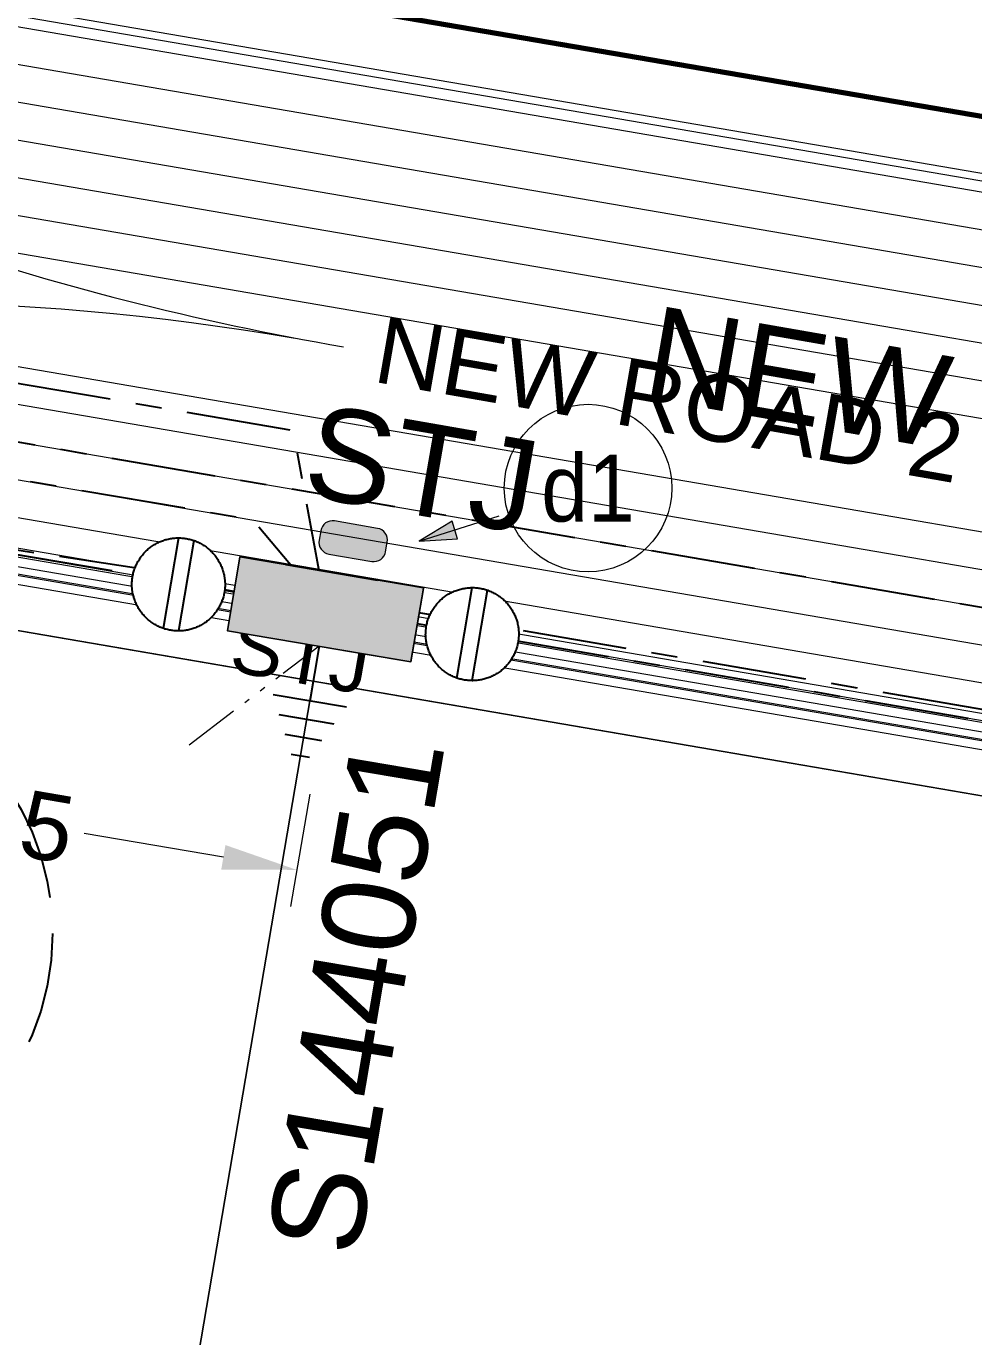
# Model space of a CAD drawing. Header units: metres. Extents: x 264965 to 265706, y 6180501 to 6181430.
# Drawn here: x 265375.32 to 265400.76, y 6180977.81 to 6181013.03 of the extents above; entities that cross this region are included whole.
import ezdxf
from ezdxf.enums import TextEntityAlignment as Align

# ---------------------------------------------------------------- set-up
doc = ezdxf.new("R2010")
doc.units = ezdxf.units.M
for name, pattern in [('Cable Exist UG', [7, 4, -1, 1, -1]), ('Dash', [5, 3, -2]), ('PHANTOM', [6.15, 3, -0.75, 0.3, -0.75, 0.3, -0.75, 0.3])]:
    doc.linetypes.add(name, pattern=pattern)
doc.layers.get('0').update_dxf_attribs({"color": 6})
for name, color, linetype, lineweight in [('_User Miscellaneous1', 30, 'Continuous', 13), ('_User Miscellaneous10', 241, 'Continuous', 13), ('_User Miscellaneous7', 3, 'Continuous', 13), ('_User Miscellaneous8', 196, 'Continuous', 13), ('_User_HV_Exist', 1, 'Continuous', 25), ('_User_LV_Exist', 5, 'Continuous', 25), ('_User_SL_Exist', 4, 'Continuous', 25), ('Cadastre Developer_SP_NEW', 92, 'Continuous', 15)]:
    doc.layers.add(name, color=color, linetype=linetype, lineweight=lineweight)
doc.layers.add('_User Miscellaneous12', color=252, linetype='Continuous', lineweight=13, plot=False, transparency=0.5)
doc.layers.add('Equip_LV_NEW', color=2, linetype='Continuous')
doc.layers.add('SupportsUG_SP_LV_EXT', color=7, linetype='Continuous')
doc.styles.get("Standard").update_dxf_attribs({"font": 'arial.ttf'})
doc.linetypes.add('Cable New UG', pattern='A,6,-0.05,["X",Standard,S=1.8,R=0,X=0,Y=-0.94],-1.8', length=7.85)
doc.dimstyles.new('1.8mm_1_1000', dxfattribs={"dimtxt": 1.8, "dimasz": 2, "dimexe": 1, "dimexo": 3, "dimgap": 0.5, "dimtad": 0, "dimtoh": 1, "dimlfac": -1, "dimzin": 12, "dimdsep": 46, "dimtxsty": 'Standard', "dimcen": 1, "dimclrd": 256, "dimclre": 256, "dimclrt": 256, "dimazin": 3, "dimtfac": 1, "dimtmove": 0, "dimatfit": 3, "dimfxl": 1, "dimtolj": 1, "dimtzin": 0, "dimlwd": -1, "dimlwe": -1, "dimarcsym": 0})

# ---------------------------------------------------------------- blocks, each defined once
blk = doc.blocks.new('LV_UG_LINKS_CLOSED_NEW')
at = {"layer": 'Equip_LV_NEW'}
for tag, flags, p in [('ACTUAL_STATUS', 9, (3.167, -1.667)), ('CONSTRUCTED_VOLTAGE', 9, (3.167, -1.833)), ('OPERATING_VOLTAGE', 9, (3.167, -2.167)), ('NO_PHASES', 9, (3.167, -2)), ('STATE', 9, (3.167, -2.5)), ('ORIENTATION', 9, (3.167, -2.333)), ('SWITCH_TYPE', 9, (3.167, -2.667)), ('USAGE', 9, (3.167, -2.833)), ('OWNED_BY', 9, (3.167, -3.167)), ('NOTES', 9, (3.167, -3)), ('OPERATED_BY', 9, (3.167, -3.333)), ('MAINTAINED_BY', 9, (3.167, -3.5)), ('TYPE', 9, (3.167, -3.833)), ('NUMBER_OF_PHASES', 9, (3.167, -3.667)), ('Z', 1, (3.167, -4))]:
    blk.add_attdef(tag, text='', height=0.167, dxfattribs=dict(at, flags=flags)).set_placement(p, align=Align.MIDDLE_LEFT)
blk.add_wipeout([(4, 1.25), (3.969, 1.25), (3.939, 1.248), (3.908, 1.247), (3.877, 1.244), (3.847, 1.241), (3.817, 1.236), (3.786, 1.232), (3.756, 1.226), (3.726, 1.22), (3.696, 1.213), (3.667, 1.205), (3.637, 1.196), (3.608, 1.187), (3.579, 1.177), (3.55, 1.166), (3.522, 1.155), (3.493, 1.143), (3.466, 1.13), (3.438, 1.117), (3.411, 1.102), (3.384, 1.088), (3.357, 1.072), (3.331, 1.056), (3.306, 1.039), (3.28, 1.022), (3.255, 1.004), (3.231, 0.985), (3.207, 0.966), (3.184, 0.947), (3.161, 0.926), (3.138, 0.905), (3.116, 0.884), (3.095, 0.862), (3.074, 0.839), (3.053, 0.816), (3.034, 0.793), (3.015, 0.769), (2.996, 0.745), (2.978, 0.72), (2.961, 0.694), (2.944, 0.669), (2.928, 0.643), (2.912, 0.616), (2.898, 0.589), (2.883, 0.562), (2.87, 0.534), (2.857, 0.507), (2.845, 0.478), (2.834, 0.45), (2.823, 0.421), (2.813, 0.392), (2.804, 0.363), (2.795, 0.333), (2.787, 0.304), (2.78, 0.274), (2.774, 0.244), (2.768, 0.214), (2.764, 0.183), (2.759, 0.153), (2.756, 0.123), (2.753, 0.092), (2.752, 0.061), (2.75, 0.031), (2.75, 0), (2.75, -0.031), (2.752, -0.061), (2.753, -0.092), (2.756, -0.123), (2.759, -0.153), (2.764, -0.183), (2.768, -0.214), (2.774, -0.244), (2.78, -0.274), (2.787, -0.304), (2.795, -0.333), (2.804, -0.363), (2.813, -0.392), (2.823, -0.421), (2.834, -0.45), (2.845, -0.478), (2.857, -0.507), (2.87, -0.534), (2.883, -0.562), (2.898, -0.589), (2.912, -0.616), (2.928, -0.643), (2.944, -0.669), (2.961, -0.694), (2.978, -0.72), (2.996, -0.745), (3.015, -0.769), (3.034, -0.793), (3.053, -0.816), (3.074, -0.839), (3.095, -0.862), (3.116, -0.884), (3.138, -0.905), (3.161, -0.926), (3.184, -0.947), (3.207, -0.966), (3.231, -0.985), (3.255, -1.004), (3.28, -1.022), (3.306, -1.039), (3.331, -1.056), (3.357, -1.072), (3.384, -1.088), (3.411, -1.102), (3.438, -1.117), (3.466, -1.13), (3.493, -1.143), (3.522, -1.155), (3.55, -1.166), (3.579, -1.177), (3.608, -1.187), (3.637, -1.196), (3.667, -1.205), (3.696, -1.213), (3.726, -1.22), (3.756, -1.226), (3.786, -1.232), (3.817, -1.236), (3.847, -1.241), (3.877, -1.244), (3.908, -1.247), (3.939, -1.248), (3.969, -1.25), (4, -1.25), (4.031, -1.25), (4.061, -1.248), (4.092, -1.247), (4.123, -1.244), (4.153, -1.241), (4.183, -1.236), (4.214, -1.232), (4.244, -1.226), (4.274, -1.22), (4.304, -1.213), (4.333, -1.205), (4.363, -1.196), (4.392, -1.187), (4.421, -1.177), (4.45, -1.166), (4.478, -1.155), (4.507, -1.143), (4.534, -1.13), (4.562, -1.117), (4.589, -1.102), (4.616, -1.088), (4.643, -1.072), (4.669, -1.056), (4.694, -1.039), (4.72, -1.022), (4.745, -1.004), (4.769, -0.985), (4.793, -0.966), (4.816, -0.947), (4.839, -0.926), (4.862, -0.905), (4.884, -0.884), (4.905, -0.862), (4.926, -0.839), (4.947, -0.816), (4.966, -0.793), (4.985, -0.769), (5.004, -0.745), (5.022, -0.72), (5.039, -0.694), (5.056, -0.669), (5.072, -0.643), (5.088, -0.616), (5.102, -0.589), (5.117, -0.562), (5.13, -0.534), (5.143, -0.507), (5.155, -0.478), (5.166, -0.45), (5.177, -0.421), (5.187, -0.392), (5.196, -0.363), (5.205, -0.333), (5.213, -0.304), (5.22, -0.274), (5.226, -0.244), (5.232, -0.214), (5.236, -0.183), (5.241, -0.153), (5.244, -0.123), (5.247, -0.092), (5.248, -0.061), (5.25, -0.031), (5.25, 0), (5.25, 0.031), (5.248, 0.061), (5.247, 0.092), (5.244, 0.123), (5.241, 0.153), (5.236, 0.183), (5.232, 0.214), (5.226, 0.244), (5.22, 0.274), (5.213, 0.304), (5.205, 0.333), (5.196, 0.363), (5.187, 0.392), (5.177, 0.421), (5.166, 0.45), (5.155, 0.478), (5.143, 0.507), (5.13, 0.534), (5.117, 0.562), (5.102, 0.589), (5.088, 0.616), (5.072, 0.643), (5.056, 0.669), (5.039, 0.694), (5.022, 0.72), (5.004, 0.745), (4.985, 0.769), (4.966, 0.793), (4.947, 0.816), (4.926, 0.839), (4.905, 0.862), (4.884, 0.884), (4.862, 0.905), (4.839, 0.926), (4.816, 0.947), (4.793, 0.966), (4.769, 0.985), (4.745, 1.004), (4.72, 1.022), (4.694, 1.039), (4.669, 1.056), (4.643, 1.072), (4.616, 1.088), (4.589, 1.102), (4.562, 1.117), (4.534, 1.13), (4.507, 1.143), (4.478, 1.155), (4.45, 1.166), (4.421, 1.177), (4.392, 1.187), (4.363, 1.196), (4.333, 1.205), (4.304, 1.213), (4.274, 1.22), (4.244, 1.226), (4.214, 1.232), (4.183, 1.236), (4.153, 1.241), (4.123, 1.244), (4.092, 1.247), (4.061, 1.248), (4.031, 1.25)]).dxf.layer = 'Equip_LV_NEW'
for p, q in [((3.792, 1.232), (3.792, -1.232)), ((4.208, 1.232), (4.208, -1.232))]:
    blk.add_line(p, q, dxfattribs=at)
at = {"layer": 'Equip_LV_NEW', "flags": 128}
blk.add_lwpolyline([(4, 1.25), (3.969, 1.25), (3.939, 1.248), (3.908, 1.247), (3.877, 1.244), (3.847, 1.241), (3.817, 1.236), (3.786, 1.232), (3.756, 1.226), (3.726, 1.22), (3.696, 1.213), (3.667, 1.205), (3.637, 1.196), (3.608, 1.187), (3.579, 1.177), (3.55, 1.166), (3.522, 1.155), (3.493, 1.143), (3.466, 1.13), (3.438, 1.117), (3.411, 1.102), (3.384, 1.088), (3.357, 1.072), (3.331, 1.056), (3.306, 1.039), (3.28, 1.022), (3.255, 1.004), (3.231, 0.985), (3.207, 0.966), (3.184, 0.947), (3.161, 0.926), (3.138, 0.905), (3.116, 0.884), (3.095, 0.862), (3.074, 0.839), (3.053, 0.816), (3.034, 0.793), (3.015, 0.769), (2.996, 0.745), (2.978, 0.72), (2.961, 0.694), (2.944, 0.669), (2.928, 0.643), (2.912, 0.616), (2.898, 0.589), (2.883, 0.562), (2.87, 0.534), (2.857, 0.507), (2.845, 0.478), (2.834, 0.45), (2.823, 0.421), (2.813, 0.392), (2.804, 0.363), (2.795, 0.333), (2.787, 0.304), (2.78, 0.274), (2.774, 0.244), (2.768, 0.214), (2.764, 0.183), (2.759, 0.153), (2.756, 0.123), (2.753, 0.092), (2.752, 0.061), (2.75, 0.031), (2.75, 0), (2.75, -0.031), (2.752, -0.061), (2.753, -0.092), (2.756, -0.123), (2.759, -0.153), (2.764, -0.183), (2.768, -0.214), (2.774, -0.244), (2.78, -0.274), (2.787, -0.304), (2.795, -0.333), (2.804, -0.363), (2.813, -0.392), (2.823, -0.421), (2.834, -0.45), (2.845, -0.478), (2.857, -0.507), (2.87, -0.534), (2.883, -0.562), (2.898, -0.589), (2.912, -0.616), (2.928, -0.643), (2.944, -0.669), (2.961, -0.694), (2.978, -0.72), (2.996, -0.745), (3.015, -0.769), (3.034, -0.793), (3.053, -0.816), (3.074, -0.839), (3.095, -0.862), (3.116, -0.884), (3.138, -0.905), (3.161, -0.926), (3.184, -0.947), (3.207, -0.966), (3.231, -0.985), (3.255, -1.004), (3.28, -1.022), (3.306, -1.039), (3.331, -1.056), (3.357, -1.072), (3.384, -1.088), (3.411, -1.102), (3.438, -1.117), (3.466, -1.13), (3.493, -1.143), (3.522, -1.155), (3.55, -1.166), (3.579, -1.177), (3.608, -1.187), (3.637, -1.196), (3.667, -1.205), (3.696, -1.213), (3.726, -1.22), (3.756, -1.226), (3.786, -1.232), (3.817, -1.236), (3.847, -1.241), (3.877, -1.244), (3.908, -1.247), (3.939, -1.248), (3.969, -1.25), (4, -1.25), (4.031, -1.25), (4.061, -1.248), (4.092, -1.247), (4.123, -1.244), (4.153, -1.241), (4.183, -1.236), (4.214, -1.232), (4.244, -1.226), (4.274, -1.22), (4.304, -1.213), (4.333, -1.205), (4.363, -1.196), (4.392, -1.187), (4.421, -1.177), (4.45, -1.166), (4.478, -1.155), (4.507, -1.143), (4.534, -1.13), (4.562, -1.117), (4.589, -1.102), (4.616, -1.088), (4.643, -1.072), (4.669, -1.056), (4.694, -1.039), (4.72, -1.022), (4.745, -1.004), (4.769, -0.985), (4.793, -0.966), (4.816, -0.947), (4.839, -0.926), (4.862, -0.905), (4.884, -0.884), (4.905, -0.862), (4.926, -0.839), (4.947, -0.816), (4.966, -0.793), (4.985, -0.769), (5.004, -0.745), (5.022, -0.72), (5.039, -0.694), (5.056, -0.669), (5.072, -0.643), (5.088, -0.616), (5.102, -0.589), (5.117, -0.562), (5.13, -0.534), (5.143, -0.507), (5.155, -0.478), (5.166, -0.45), (5.177, -0.421), (5.187, -0.392), (5.196, -0.363), (5.205, -0.333), (5.213, -0.304), (5.22, -0.274), (5.226, -0.244), (5.232, -0.214), (5.236, -0.183), (5.241, -0.153), (5.244, -0.123), (5.247, -0.092), (5.248, -0.061), (5.25, -0.031), (5.25, 0), (5.25, 0.031), (5.248, 0.061), (5.247, 0.092), (5.244, 0.123), (5.241, 0.153), (5.236, 0.183), (5.232, 0.214), (5.226, 0.244), (5.22, 0.274), (5.213, 0.304), (5.205, 0.333), (5.196, 0.363), (5.187, 0.392), (5.177, 0.421), (5.166, 0.45), (5.155, 0.478), (5.143, 0.507), (5.13, 0.534), (5.117, 0.562), (5.102, 0.589), (5.088, 0.616), (5.072, 0.643), (5.056, 0.669), (5.039, 0.694), (5.022, 0.72), (5.004, 0.745), (4.985, 0.769), (4.966, 0.793), (4.947, 0.816), (4.926, 0.839), (4.905, 0.862), (4.884, 0.884), (4.862, 0.905), (4.839, 0.926), (4.816, 0.947), (4.793, 0.966), (4.769, 0.985), (4.745, 1.004), (4.72, 1.022), (4.694, 1.039), (4.669, 1.056), (4.643, 1.072), (4.616, 1.088), (4.589, 1.102), (4.562, 1.117), (4.534, 1.13), (4.507, 1.143), (4.478, 1.155), (4.45, 1.166), (4.421, 1.177), (4.392, 1.187), (4.363, 1.196), (4.333, 1.205), (4.304, 1.213), (4.274, 1.22), (4.244, 1.226), (4.214, 1.232), (4.183, 1.236), (4.153, 1.241), (4.123, 1.244), (4.092, 1.247), (4.061, 1.248), (4.031, 1.25)], close=True, dxfattribs=at)
blk = doc.blocks.new('*U646')
at = {"layer": '_User_LV_Exist'}
for p, q in [((2.5, 1), (2.5, -1)), ((3, 0.75), (3, -0.75)), ((3.5, 0.5), (3.5, -0.5)), ((4, 0.25), (4, -0.25))]:
    blk.add_line(p, q, dxfattribs=at)
at = {"layer": 'Equip_LV_NEW', "ltscale": 10, "xscale": -1}
for rotation in [270, 90]:
    blk.add_blockref('LV_UG_LINKS_CLOSED_NEW', (0, 0), dxfattribs=dict(at, rotation=rotation))
at = {"width": 0.9}
blk.add_attdef('ASSET_NUM', text='', height=2, dxfattribs=at).set_placement((4, 2), align=Align.MIDDLE_LEFT)
for tag, p, flags in [('SUBURB', (-2, 0), 1), ('STREETNAME', (-1.8, 0), 9), ('PARENT', (-1.6, 0), 9), ('NOTES', (-1.4, 0), 9), ('LOCATION', (-1.2, 0), 9), ('LEGEND', (-1, 0), 9), ('USAGE', (-0.8, 0), 9), ('SUPPORT_TYPE', (-0.6, 0), 9), ('STATE', (-0.4, 0), 9), ('OWNED_BY', (-0.2, 0), 9)]:
    blk.add_attdef(tag, p, '', height=0.2, rotation=270, dxfattribs=dict(flags=flags))
blk.add_wipeout([(1, 2.5), (1, -2.5), (-1, -2.5), (-1, 2.5)])
at = {"layer": 'SupportsUG_SP_LV_EXT'}
h = blk.add_hatch(color=256, dxfattribs=at)
h.dxf.hatch_style = 1
h.paths.add_polyline_path([(-1, 2.5), (-1, -1.25), (-1, 1.25), (-1, -2.5), (1, -2.5), (1, 2.5)])
blk.add_lwpolyline([(-1, 2.5), (-1, -1.25), (-1, 1.25), (-1, -2.5), (1, -2.5), (1, 2.5)], close=True)
at = {"layer": '_User_LV_Exist'}
blk.add_line((1, 0), (2.5, 0), dxfattribs=at)
blk = doc.blocks.new('*U845')
blk.add_hatch(color=256).paths.add_polyline_path([(-2.5, 1), (-2.5, -1), (2.5, -1), (2.5, 1)])
for p, q in [((0, 1), (0, -1)), ((-2.5, 0), (2.5, 0))]:
    blk.add_line(p, q)
at = {"ltscale": 10}
blk.add_line((2.5, 0), (-2.5, 0), dxfattribs=at)
blk.add_lwpolyline([(-2.5, -1), (-1.25, -1), (1.25, -1), (2.5, -1), (2.5, 1), (-2.5, 1)], close=True)
at = {"width": 0.9, "flags": 8}
blk.add_attdef('ASSET_NUM', text='', height=2, rotation=90, dxfattribs=at).set_placement((-10.914, 43.61), align=Align.MIDDLE_LEFT)
for tag, p, flags in [('OWNED_BY', (-8.914, 39.41), 9), ('STATE', (-8.914, 39.21), 9), ('SUPPORT_TYPE', (-8.914, 39.01), 9), ('USAGE', (-8.914, 38.81), 9), ('LEGEND', (-8.914, 38.61), 9), ('LOCATION', (-8.914, 38.41), 9), ('NOTES', (-8.914, 38.21), 9), ('PARENT', (-8.914, 38.01), 9), ('STREETNAME', (-8.914, 37.81), 9), ('SUBURB', (-8.914, 37.61), 1)]:
    blk.add_attdef(tag, p, '', height=0.2, dxfattribs=dict(flags=flags))
blk = doc.blocks.new('*U568')
h = blk.add_hatch(color=256)
h.dxf.hatch_style = 1
h.paths.add_polyline_path([(0.532, 3.721), (1.021, 3.617), (0.983, 4.647)])
blk.add_line((0.983, 4.647), (0.518, 2.446))
at = {"flags": 128}
blk.add_lwpolyline([(0.532, 3.721), (1.021, 3.617), (0.983, 4.647), (0.532, 3.721)], dxfattribs=at)
blk.add_circle((0, 0), 2.25)
at = {"width": 0.9}
blk.add_attdef('CODE', text='', height=1.8, dxfattribs=at).set_placement((0, 0), align=Align.MIDDLE_CENTER)
at = {"flags": 1}
blk.add_attdef('Z', (0, 0), '', height=0.2, dxfattribs=at)
blk = doc.blocks.new('*D523')
at = {"layer": '_User Miscellaneous1', "transparency": 16777216}
for p, q in [((265368.148, 6180994.932), (265367.629, 6180991.908)), ((265369.769, 6180992.555), (265373.504, 6180991.915)), ((265382.932, 6180992.396), (265382.413, 6180989.372)), ((265380.611, 6180990.695), (265376.877, 6180991.336))]:
    blk.add_line(p, q, dxfattribs=at)
at = {"layer": '_User Miscellaneous1', "linetype": 'Cable New UG', "lineweight": 0, "transparency": 16777216}
for points in [[(265369.826, 6180992.884), (265369.713, 6180992.227), (265367.798, 6180992.893)], [(265380.667, 6180991.024), (265380.555, 6180990.367), (265382.582, 6180990.357)]]:
    blk.add_solid(points, dxfattribs=at)
at = {"layer": '_User Miscellaneous1', "linetype": 'Cable New UG', "lineweight": 0, "transparency": 16777216, "insert": (265375.19, 6180991.625), "char_height": 1.8, "attachment_point": 5, "rotation": 350.2652}
blk.add_mtext('\\A1;15', dxfattribs=at)
blk = doc.blocks.new('HV_STJ_NEW')
blk.add_hatch(color=256).paths.add_polyline_path([(0.906, 0.131, 0.414214), (0.586, 0.451), (-0.586, 0.451, 0.414214), (-0.906, 0.131), (-0.906, -0.131, 0.414214), (-0.586, -0.451), (0.586, -0.451, 0.414214), (0.906, -0.131)])
blk.add_lwpolyline([(-0.906, 0.131), (-0.906, -0.131, 0.414214), (-0.586, -0.451), (0.586, -0.451, 0.414214), (0.906, -0.131), (0.906, 0.131, 0.414214), (0.586, 0.451), (-0.586, 0.451, 0.414214)], format="xyb", close=True)
for tag, flags, p in [('ORIENTATION', 9, (1.5, 0)), ('USAGE', 9, (1.5, -0.2)), ('LEGEND', 9, (1.5, -0.4)), ('OWNED_BY', 9, (1.5, -0.8)), ('NOTES', 9, (1.5, -0.6)), ('OPERATED_BY', 9, (1.5, -1)), ('TYPE', 9, (1.5, -1.4)), ('MAINTAINED_BY', 9, (1.5, -1.2)), ('OPERATING_VOLTAGE', 9, (1.5, -1.6)), ('CONSTRUCTED_VOLTAGE', 9, (1.5, -1.8)), ('Z', 1, (1.5, -2.2)), ('NUMBER_OF_PHASES', 9, (1.5, -2))]:
    blk.add_attdef(tag, text='', height=0.2, dxfattribs=dict(flags=flags)).set_placement(p, align=Align.MIDDLE_LEFT)

msp = doc.modelspace()

# ---------------------------------------------------------------- linework, layer by layer
at = {"layer": '_User Miscellaneous1'}
for p, q in [((265429.634, 6180989.639), (265368.122, 6181000.192)), ((265429.495, 6180989.419), (265368.181, 6180999.938)), ((265429.219, 6180988.98), (265368.298, 6180999.431)), ((265429.08, 6180988.76), (265368.357, 6180999.178))]:
    msp.add_line(p, q, dxfattribs=at)
at = {"layer": '_User Miscellaneous1', "transparency": 33554508}
for centre, radius, start, end in [((265396.519, 6181078.336), 75, 242.03869, 260.26519), ((265370.821, 6180936.336), 69.3, 80.26519, 98.85899)]:
    msp.add_arc(centre, radius, start, end, dxfattribs=at)
at = {"layer": '_User Miscellaneous10'}
msp.add_lwpolyline([(265578.622, 6180961.721), (265611.19, 6181037.319, 0.406457), (265585.766, 6181103.784), (265570.869, 6181110.676), (265563.517, 6181108.642), (265520.892, 6181046.049, 0.123106), (265516.114, 6181033.077, -1.666667), (265495.693, 6181046.983, 0.123106), (265506.014, 6181056.181), (265546.957, 6181116.304), (265545.233, 6181122.536), (265514.468, 6181136.77, -0.064244), (265469.198, 6181165.256), (265461.475, 6181164.413), (265388.328, 6181070.428, 0.070413), (265364.483, 6181028.856), (265372.251, 6181015.535), (265433.189, 6181005.08, -0.047314), (265489.51, 6180989.829), (265571.962, 6180958.886)], format="xyb", close=True, dxfattribs=at)
msp.add_lwpolyline([(265304.878, 6180825.875, 0.147536), (265345.183, 6180910.475), (265357.289, 6180989.694), (265368.655, 6180997.889), (265428.377, 6180987.643), (265432.479, 6180981.866), (265411.407, 6180856.104, 0.350626), (265441.201, 6180802.647)], format="xyb", dxfattribs=at)
at = {"layer": '_User Miscellaneous12', "color": 5, "transparency": 33554534}
for points in [[(265584.702, 6180955.615), (265618.537, 6181034.154, 0.406457), (265589.125, 6181111.044), (265571.565, 6181119.168), (265558.556, 6181115.571), (265514.279, 6181050.552, 0.123106), (265508.161, 6181033.938, -1.666667), (265499.409, 6181039.898, 0.123106), (265512.626, 6181051.678), (265555.655, 6181114.864), (265551.956, 6181128.241), (265517.827, 6181144.031, -0.068428), (265471.725, 6181173.579), (265457.241, 6181171.999), (265382.015, 6181075.342, 0.075943), (265355.633, 6181028.152), (265367.22, 6181008.281), (265431.836, 6180997.196, -0.047314), (265486.699, 6180982.339), (265572.15, 6180950.27)], [(265583.182, 6180957.141), (265616.7, 6181034.945, 0.406457), (265588.285, 6181109.229), (265571.391, 6181117.045), (265559.796, 6181113.839), (265515.932, 6181049.426, 0.123106), (265510.149, 6181033.723, -1.666667), (265498.48, 6181041.669, 0.123106), (265510.973, 6181052.804), (265553.481, 6181115.224), (265550.276, 6181126.815), (265516.988, 6181142.216, -0.067357), (265471.085, 6181171.498), (265458.3, 6181170.102), (265383.593, 6181074.113, 0.074598), (265357.841, 6181028.337), (265368.478, 6181010.094), (265432.175, 6180999.167, -0.047314), (265487.401, 6180984.211), (265572.103, 6180952.424)], [(265581.662, 6180958.668), (265614.863, 6181035.737, 0.406457), (265587.446, 6181107.414), (265571.217, 6181114.922), (265561.037, 6181112.107), (265517.586, 6181048.301, 0.123106), (265512.137, 6181033.507, -1.666667), (265497.551, 6181043.44, 0.123106), (265509.32, 6181053.929), (265551.306, 6181115.584), (265548.595, 6181125.388), (265516.148, 6181140.4, -0.066303), (265470.451, 6181169.417), (265459.358, 6181168.206), (265385.171, 6181072.885, 0.073228), (265360.051, 6181028.516), (265369.736, 6181011.908), (265432.513, 6181001.138, -0.047314), (265488.104, 6180986.084), (265572.056, 6180954.578)], [(265580.142, 6180960.194), (265613.026, 6181036.528, 0.406457), (265586.606, 6181105.599), (265571.043, 6181112.799), (265562.277, 6181110.375), (265519.239, 6181047.175, 0.123106), (265514.126, 6181033.292, -1.666667), (265496.622, 6181045.211, 0.123106), (265507.667, 6181055.055), (265549.132, 6181115.944), (265546.914, 6181123.962), (265515.308, 6181138.585, -0.065266), (265469.822, 6181167.336), (265460.417, 6181166.309), (265386.749, 6181071.656, 0.071833), (265362.265, 6181028.689), (265370.993, 6181013.721), (265432.851, 6181003.109, -0.047314), (265488.807, 6180987.956), (265572.009, 6180956.732)]]:
    msp.add_lwpolyline(points, format="xyb", close=True, dxfattribs=at)
at = {"layer": '_User Miscellaneous12', "color": 1, "transparency": 33554534}
for points in [[(265583.942, 6180956.378), (265617.619, 6181034.55, 0.406457), (265588.705, 6181110.137), (265571.478, 6181118.107), (265559.176, 6181114.705), (265515.106, 6181049.989, 0.123106), (265509.155, 6181033.83, -1.666667), (265498.944, 6181040.783, 0.123106), (265511.8, 6181052.241), (265554.568, 6181115.044), (265551.116, 6181127.528), (265517.408, 6181143.123, -0.06789), (265471.404, 6181172.539), (265457.771, 6181171.05), (265382.804, 6181074.727, 0.075273), (265356.736, 6181028.245), (265367.849, 6181009.188), (265432.005, 6180998.181, -0.047314), (265487.05, 6180983.275), (265572.126, 6180951.347)], [(265582.422, 6180957.904), (265615.782, 6181035.341, 0.406457), (265587.865, 6181108.321), (265571.304, 6181115.984), (265560.416, 6181112.973), (265516.759, 6181048.864, 0.123106), (265511.143, 6181033.615, -1.666667), (265498.016, 6181042.555, 0.123106), (265510.147, 6181053.367), (265552.394, 6181115.404), (265549.435, 6181126.102), (265516.568, 6181141.308, -0.066828), (265470.768, 6181170.457), (265458.829, 6181169.154), (265384.382, 6181073.499, 0.073916), (265358.946, 6181028.427), (265369.107, 6181011.001), (265432.344, 6181000.152, -0.047314), (265487.753, 6180985.147), (265572.079, 6180953.501)], [(265580.902, 6180959.431), (265613.945, 6181036.132, 0.406457), (265587.026, 6181106.506), (265571.13, 6181113.861), (265561.657, 6181111.241), (265518.412, 6181047.738, 0.123106), (265513.131, 6181033.4, -1.666667), (265497.087, 6181044.326, 0.123106), (265508.494, 6181054.492), (265550.219, 6181115.764), (265547.755, 6181124.675), (265515.728, 6181139.493, -0.065782), (265470.136, 6181168.376), (265459.888, 6181167.258), (265385.96, 6181072.271, 0.072534), (265361.158, 6181028.603), (265370.364, 6181012.815), (265432.682, 6181002.124, -0.047314), (265488.456, 6180987.02), (265572.032, 6180955.655)]]:
    msp.add_lwpolyline(points, format="xyb", close=True, dxfattribs=at)
at = {"layer": '_User Miscellaneous12', "color": 6, "transparency": 33554534}
msp.add_lwpolyline([(265579.914, 6180960.423), (265612.751, 6181036.647, 0.406457), (265586.48, 6181105.326), (265571.017, 6181112.48), (265562.463, 6181110.115), (265519.487, 6181047.006, 0.123106), (265514.424, 6181033.26, -1.666667), (265496.483, 6181045.477, 0.123106), (265507.419, 6181055.224), (265548.805, 6181115.998), (265546.662, 6181123.748), (265515.182, 6181138.313, -0.065111), (265469.728, 6181167.024), (265460.576, 6181166.025), (265386.986, 6181071.472, 0.071622), (265362.598, 6181028.715), (265371.182, 6181013.993), (265432.902, 6181003.405, -0.047314), (265488.912, 6180988.237), (265572.002, 6180957.055)], format="xyb", close=True, dxfattribs=at)
at = {"layer": '_User Miscellaneous12', "color": 4, "transparency": 33554534}
msp.add_lwpolyline([(265579.762, 6180960.576), (265612.567, 6181036.726, 0.406457), (265586.396, 6181105.145), (265571, 6181112.268), (265562.587, 6181109.942), (265519.652, 6181046.894, 0.123106), (265514.623, 6181033.238, -1.666667), (265496.39, 6181045.654, 0.123106), (265507.254, 6181055.337), (265548.588, 6181116.034), (265546.494, 6181123.606), (265515.098, 6181138.131, -0.065009), (265469.666, 6181166.816), (265460.681, 6181165.835), (265387.144, 6181071.349, 0.071481), (265362.82, 6181028.732), (265371.308, 6181014.175), (265432.935, 6181003.602, -0.047314), (265488.983, 6180988.424), (265571.997, 6180957.27)], format="xyb", close=True, dxfattribs=at)
at = {"layer": '_User Miscellaneous12', "color": 1, "transparency": 33554534}
for points in [[(265299.697, 6180830.582, 0.147536), (265338.263, 6180911.533), (265350.813, 6180993.655), (265366.944, 6181005.285), (265432.411, 6180994.053), (265439.861, 6180983.561), (265418.311, 6180854.947, 0.350626), (265443.848, 6180809.127)], [(265301.177, 6180829.237, 0.147536), (265340.24, 6180911.231), (265352.663, 6180992.523), (265367.433, 6181003.171), (265431.258, 6180992.222), (265437.752, 6180983.077), (265416.339, 6180855.278, 0.350626), (265443.092, 6180807.275)], [(265302.657, 6180827.892, 0.147536), (265342.217, 6180910.929), (265354.513, 6180991.392), (265367.922, 6181001.058), (265430.106, 6180990.39), (265435.643, 6180982.593), (265414.366, 6180855.608, 0.350626), (265442.335, 6180805.424)]]:
    msp.add_lwpolyline(points, format="xyb", dxfattribs=at)
at = {"layer": '_User Miscellaneous12', "color": 5, "transparency": 33554534}
for points in [[(265300.437, 6180829.91, 0.147536), (265339.252, 6180911.382), (265351.738, 6180993.089), (265367.189, 6181004.228), (265431.835, 6180993.137), (265438.806, 6180983.319), (265417.325, 6180855.113, 0.350626), (265443.47, 6180808.201)], [(265301.917, 6180828.565, 0.147536), (265341.229, 6180911.08), (265353.588, 6180991.958), (265367.678, 6181002.115), (265430.682, 6180991.306), (265436.697, 6180982.835), (265415.352, 6180855.443, 0.350626), (265442.714, 6180806.35)], [(265303.397, 6180827.22, 0.147536), (265343.206, 6180910.778), (265355.438, 6180990.826), (265368.166, 6181000.002), (265429.53, 6180989.474), (265434.588, 6180982.35), (265413.38, 6180855.774, 0.350626), (265441.957, 6180804.498)]]:
    msp.add_lwpolyline(points, format="xyb", dxfattribs=at)
at = {"layer": '_User Miscellaneous12', "color": 6, "transparency": 33554534}
msp.add_lwpolyline([(265303.619, 6180827.018, 0.147536), (265343.502, 6180910.732), (265355.716, 6180990.656), (265368.24, 6180999.685), (265429.357, 6180989.2), (265434.272, 6180982.278), (265413.084, 6180855.823, 0.350626), (265441.844, 6180804.221)], format="xyb", dxfattribs=at)
at = {"layer": '_User Miscellaneous12', "color": 4, "transparency": 33554534}
msp.add_lwpolyline([(265303.767, 6180826.883, 0.147536), (265343.7, 6180910.702), (265355.901, 6180990.543), (265368.289, 6180999.474), (265429.242, 6180989.017), (265434.061, 6180982.229), (265412.887, 6180855.856, 0.350626), (265441.768, 6180804.035)], format="xyb", dxfattribs=at)
at = {"layer": '_User Miscellaneous7', "lineweight": 70, "flags": 128}
msp.add_lwpolyline([(265346.394, 6181031.994), (265364.483, 6181028.856), (265372.251, 6181015.535), (265433.189, 6181005.08, -0.043269), (265488.664, 6180990.341), (265571.962, 6180958.886), (265579.283, 6180962.002), (265595.808, 6180956.119), (265580.778, 6180921.46), (265626.777, 6180895.03), (265552.269, 6180696.684, -0.00756), (265425.262, 6180757.143, -0.007559), (265400.747, 6180768.922, -0.010607), (265370.27, 6180784.983), (265336.201, 6180804.901), (265304.878, 6180825.875), (265233.354, 6180875.141)], format="xyb", dxfattribs=at)
at = {"layer": '_User_LV_Exist', "linetype": 'Cable Exist UG', "ltscale": 0.7, "transparency": 33554687, "flags": 128}
for points in [[(265383.362, 6180997.428), (265381.4, 6180999.761), (265367.678, 6181002.115), (265353.588, 6180991.958), (265335.675, 6180992.24), (265324.704, 6181007.458, 0.009608), (265308.845, 6181010.011)], [(265383.356, 6180997.396), (265403.504, 6180993.939, -0.870447), (265406.734, 6180995.414), (265409.728, 6180994.901), (265414.218, 6180994.131), (265430.682, 6180991.306), (265436.697, 6180982.835), (265446.273, 6180979.47), (265456.04, 6180985.811, -0.012166), (265469.828, 6180981.82, -0.011974), (265483.192, 6180977.242), (265483.873, 6180979.127), (265478.255, 6180981.235), (265480.891, 6180988.258), (265474.104, 6180990.805), (265480.428, 6181007.657), (265485.109, 6181005.9), (265484.055, 6181003.091)]]:
    msp.add_lwpolyline(points, format="xyb", dxfattribs=at)
msp.add_lwpolyline([(265349.953, 6180954.928), (265355.438, 6180990.826), (265368.166, 6181000.002), (265383.362, 6180997.428)], dxfattribs=at)
at = {"layer": '_User_SL_Exist', "linetype": 'Cable Exist UG', "ltscale": 0.7, "transparency": 33554687, "flags": 128}
msp.add_lwpolyline([(265383.362, 6180997.428), (265382.489, 6181002.159), (265366.43, 6181004.914), (265359.712, 6181000.071)], dxfattribs=at)
at = {"layer": '_User_SL_Exist', "linetype": 'Dash'}
msp.add_circle((265369.023, 6180988.645), 7, dxfattribs=at)
at = {"layer": 'Cadastre Developer_SP_NEW', "transparency": 33554687}
msp.add_lwpolyline([(265388.328, 6181070.428, 0.070413), (265364.483, 6181028.856), (265372.251, 6181015.535), (265433.189, 6181005.08, -0.047314), (265489.51, 6180989.829), (265492.26, 6180988.796), (265504.246, 6181020.735, -0.247228), (265491.936, 6181025.059), (265483.012, 6181013.113), (265474.828, 6181011.745)], format="xyb", close=True, dxfattribs=at)
for points in [[(265383.022, 6180995.424), (265368.655, 6180997.889), (265357.289, 6180989.694), (265351.925, 6180954.597), (265375.407, 6180950.663)], [(265408.697, 6180991.019), (265383.022, 6180995.424), (265375.407, 6180950.663), (265401.131, 6180946.353)]]:
    msp.add_lwpolyline(points, close=True, dxfattribs=at)

# ---------------------------------------------------------------- texts
at = {"layer": '_User Miscellaneous1'}
msp.add_text('NEW ROAD 2', height=2.5, rotation=350.0965, dxfattribs=at).set_placement((265391.808, 6181003.072))
at = {"layer": '_User_LV_Exist'}
msp.add_text('NEW ROAD 2', height=1.8, rotation=350.0965, dxfattribs=at).set_placement((265384.586, 6181003.484))

# ---------------------------------------------------------------- next in the draw order: block references
at = {"layer": '_User Miscellaneous1'}
ref = msp.add_blockref('*U646', (265383.35, 6180997.36), dxfattribs=dict(at, rotation=260.3853746249134))
ref.add_attrib('ASSET_NUM', 'S144051', dxfattribs={"layer": '0', "height": 2.5, "rotation": 80.3854}).set_placement((265382.995, 6180980.119), align=Align.MIDDLE_LEFT)

# ---------------------------------------------------------------- next in the draw order: linework, layer by layer
at = {"layer": '_User Miscellaneous1', "linetype": 'PHANTOM', "ltscale": 0.5, "flags": 128}
msp.add_lwpolyline([(265379.691, 6180993.72), (265383.183, 6180996.374)], dxfattribs=at)

# ---------------------------------------------------------------- next in the draw order: block references
at = {"layer": '_User_LV_Exist'}
ref = msp.add_blockref('*U646', (265383.35, 6180997.36), dxfattribs=dict(at, rotation=260.3853746249134))
ref.add_attrib('ASSET_NUM', 'S144051', dxfattribs={"layer": '0', "height": 2.5, "rotation": 80.3854}).set_placement((265382.995, 6180980.119), align=Align.MIDDLE_LEFT)

# ---------------------------------------------------------------- next in the draw order: linework, layer by layer
at = {"layer": '_User_HV_Exist', "linetype": 'Cable Exist UG', "ltscale": 0.7, "flags": 128}
for points in [[(265383.828, 6180997.619), (265368.581, 6180999.933), (265356.773, 6180991.328), (265354.224, 6180991.572, 0.971853), (265348.239, 6180992.779), (265338.543, 6180993.393), (265326.421, 6181010.208, 0.057986), (265256.98, 6181015.481), (265253.709, 6181030.987, -0.047163), (265251.162, 6181067.192, -0.166573), (265263.563, 6181113.536), (265329.694, 6181211.968), (265320.027, 6181218.189), (265311.181, 6181236.123), (265237.812, 6181240.735), (265238.439, 6181250.715, 0.058131), (265211.865, 6181248.777), (265220.136, 6181261.29), (265205.955, 6181270.665)], [(265226.704, 6180824.343), (265235.707, 6180810.855), (265241.845, 6180807.576), (265249.548, 6180807.973), (265257.38, 6180793.413), (265273.176, 6180804.077, 0.059919), (265301.695, 6180828.766, 0.147411), (265340.92, 6180911.048), (265347.51, 6180969.339), (265349.894, 6180990.528), (265367.433, 6181003.171), (265431.258, 6180992.222), (265436.769, 6180984.461), (265446.444, 6180981.675), (265456.363, 6180987.165), (265485.338, 6180977.43), (265489.484, 6180988.882), (265490.704, 6180988.441, 0.951004), (265493.906, 6180987.282), (265500.767, 6180984.797), (265507.819, 6181004.281)], [(265383.828, 6180997.619), (265429.703, 6180989.749), (265435.207, 6180981.998), (265447.288, 6180978.102), (265456.333, 6180983.974, -0.026552), (265485.95, 6180974.387), (265565.626, 6180944.494), (265569.744, 6180935.061, 0.016476), (265562.951, 6180916.452), (265569.78, 6180912.599), (265566.992, 6180907.733), (265584.692, 6180897.476)]]:
    msp.add_lwpolyline(points, format="xyb", dxfattribs=at)

# ---------------------------------------------------------------- next in the draw order: block references
at = {"layer": '_User Miscellaneous1', "linetype": 'Cable New UG', "lineweight": 0, "rotation": 350.2651941937668}
msp.add_blockref('HV_STJ_NEW', (265384.098, 6180999.19), dxfattribs=at)
at = {"layer": '_User Miscellaneous1', "ltscale": 0.5, "rotation": 350.3853746357798}
msp.add_blockref('*U845', (265383.35, 6180997.36), dxfattribs=at)
at = {"layer": '_User Miscellaneous8', "transparency": 33554687}
ref = msp.add_blockref('*U568', (265390.404, 6181000.618), dxfattribs=dict(at, rotation=119.3988901699086))
ref.add_attrib('CODE', 'd1', dxfattribs={"layer": '0', "height": 1.8, "width": 0.9}).set_placement((265390.404, 6181000.618), align=Align.MIDDLE_CENTER)
at = {"layer": '_User_HV_Exist', "linetype": 'Cable New UG', "lineweight": 0, "rotation": 350.2651941937668}
msp.add_blockref('HV_STJ_NEW', (265383.828, 6180997.619), dxfattribs=at)
at = {"layer": '_User_LV_Exist', "ltscale": 0.5, "rotation": 350.3853746357798}
msp.add_blockref('*U845', (265383.35, 6180997.36), dxfattribs=at)

# ---------------------------------------------------------------- next in the draw order: texts
at = {"layer": '_User Miscellaneous1'}
msp.add_text('STJ', height=2.5, rotation=350.0965, dxfattribs=at).set_placement((265382.676, 6181000.437))
at = {"layer": '_User_HV_Exist'}
msp.add_text('STJ', height=1.5, rotation=350.0965, dxfattribs=at).set_placement((265380.725, 6180995.705))

# ---------------------------------------------------------------- next in the draw order: dimensions: what is measured, and where the dimension line sits
at = {"layer": '_User Miscellaneous1', "color": 2, "linetype": 'Cable New UG', "lineweight": 0}
dim = msp.add_aligned_dim(p1=(265368.655, 6180997.889), p2=(265383.439, 6180995.352), distance=-5.068, dimstyle='1.8mm_1_1000', dxfattribs=at)
dim.commit()
dim.dimension.update_dxf_attribs({"geometry": '*D523', "text_midpoint": (265375.19, 6180991.625)})

# ---------------------------------------------------------------- next in the draw order: block references
at = {"layer": '_User Miscellaneous1'}
ref = msp.add_blockref('*U646', (265383.35, 6180997.36), dxfattribs=dict(at, rotation=260.3853746249134))
ref.add_attrib('ASSET_NUM', 'S144051', dxfattribs={"layer": '0', "height": 2.5, "rotation": 80.3854}).set_placement((265382.995, 6180980.119), align=Align.MIDDLE_LEFT)

doc.saveas('drawing.dxf')
